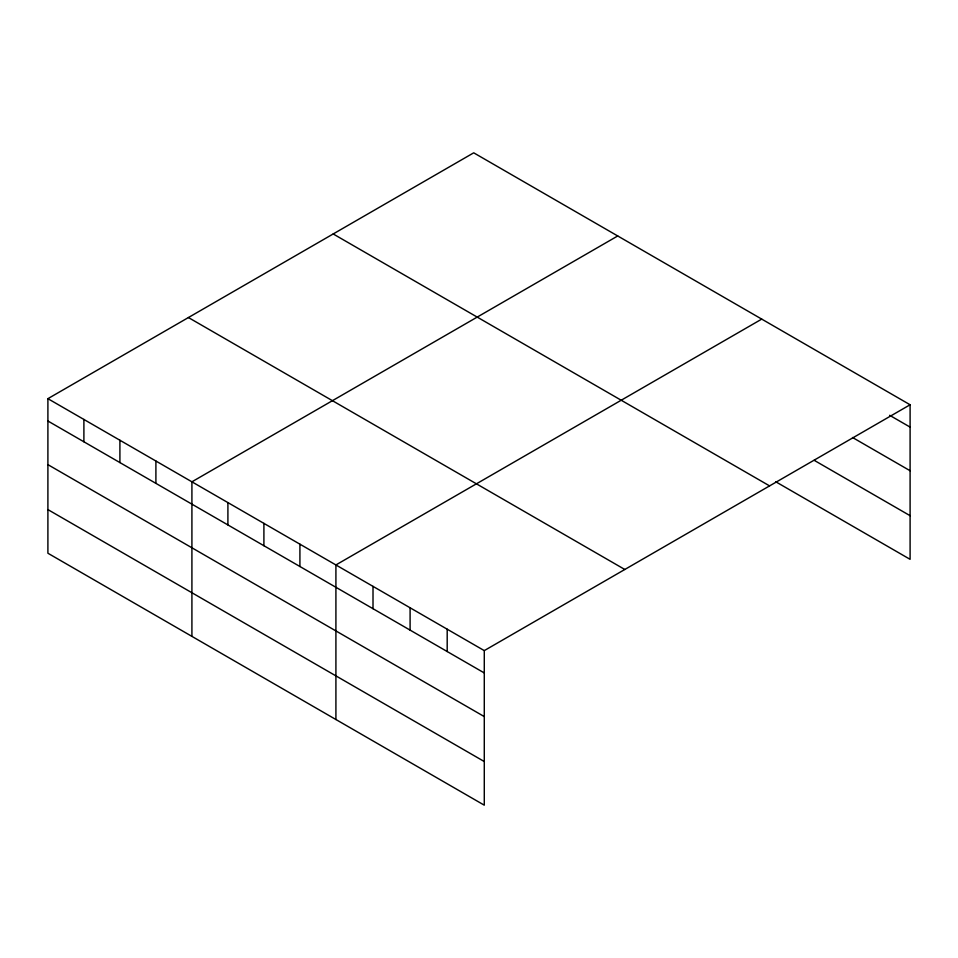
<?xml version="1.0" encoding="UTF-8"?>
<svg xmlns="http://www.w3.org/2000/svg" width="958" height="958" viewBox="0 0 958 958"><rect width="100%" height="100%" fill="white"/><g stroke="black" fill="none" stroke-linecap="round" stroke-linejoin="round"><path stroke-width="1.44" d="M47.9 398.672L484.281 650.614L484.281 805.175L47.9 553.233L47.9 398.672L473.719 152.825L910.1 404.767L910.1 559.328L775.8 481.79M617.718 235.967L191.911 481.814L191.911 636.375M761.73 319.11L335.911 564.945L335.911 719.518M484.281 650.614L910.1 404.767M889.635 415.293L910.1 427.1M852.548 437.507L910.1 470.737M814.168 460.307L910.1 515.691M333.192 233.956L769.585 485.898M188.415 317.541L624.808 569.483M47.9 421.005L484.281 672.947M47.9 464.642L484.281 716.584M47.9 509.596L484.281 761.538M447.194 629.19L447.194 651.524M410.096 607.779L410.096 630.113M373.009 586.368L373.009 608.701M299.914 544.168L299.914 566.501M263.905 523.379L263.905 545.713M227.908 502.591L227.908 524.924M155.903 461.026L155.903 483.359M119.906 440.237L119.906 462.57M83.897 419.448L83.897 441.782"/></g></svg>
